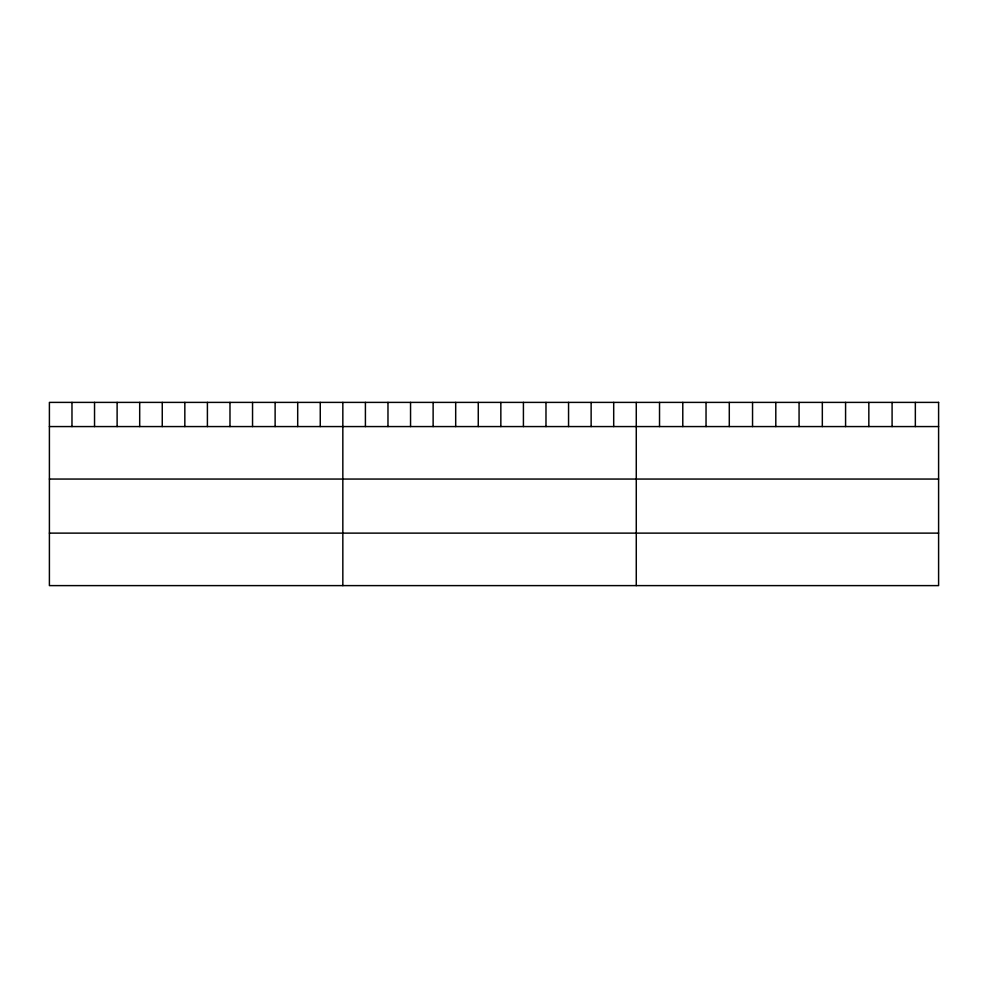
<?xml version="1.0" encoding="UTF-8"?>
<svg xmlns="http://www.w3.org/2000/svg" width="988" height="988" viewBox="0 0 988 988"><rect width="100%" height="100%" fill="white"/><g stroke="black" fill="none" stroke-linecap="round" stroke-linejoin="round"><path stroke-width="1.48" d="M49.4 426.569L938.6 426.569M49.4 479.057L938.6 479.057M49.4 533.125L938.6 533.125M915.345 402.388L915.345 426.569M892.09 402.388L892.09 426.569M868.835 402.388L868.835 426.569M845.58 402.388L845.58 426.569M822.325 402.388L822.325 426.569M799.07 402.388L799.07 426.569M775.802 402.388L775.802 426.569M752.547 402.388L752.547 426.569M729.292 402.388L729.292 426.569M706.037 402.388L706.037 426.569M682.782 402.388L682.782 426.569M659.527 402.388L659.527 426.569M636.272 402.388L636.272 585.612M613.696 402.388L613.696 426.569M591.133 402.388L591.133 426.569M568.557 402.388L568.557 426.569M545.981 402.388L545.981 426.569M523.418 402.388L523.418 426.569M500.842 402.388L500.842 426.569M478.266 402.388L478.266 426.569M455.69 402.388L455.69 426.569M433.127 402.388L433.127 426.569M410.551 402.388L410.551 426.569M387.975 402.388L387.975 426.569M365.412 402.388L365.412 426.569M342.836 402.388L342.836 585.612M320.26 402.388L320.26 426.569M297.697 402.388L297.697 426.569M275.121 402.388L275.121 426.569M252.545 402.388L252.545 426.569M229.982 402.388L229.982 426.569M207.406 402.388L207.406 426.569M184.83 402.388L184.83 426.569M162.254 402.388L162.254 426.569M139.691 402.388L139.691 426.569M117.115 402.388L117.115 426.569M94.539 402.388L94.539 426.569M71.976 402.388L71.976 426.569M938.6 402.388L49.4 402.388L49.4 585.612L938.6 585.612L938.6 402.388"/></g></svg>
